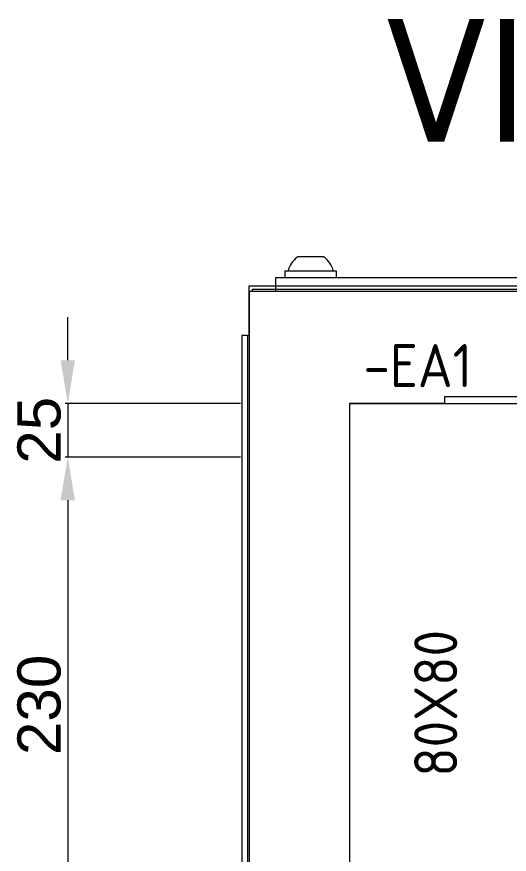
# Model space of a CAD drawing. Header units: millimetres. Extents: x 4137 to 6698, y 1400 to 3585.
# Drawn here: x 4136.6 to 4365, y 3196.5 to 3585.3 of the extents above; entities that cross this region are included whole.
import ezdxf
from ezdxf.enums import TextEntityAlignment as Align

# ---------------------------------------------------------------- set-up
doc = ezdxf.new("R2010")
doc.units = ezdxf.units.MM
for name, color, linetype in [('000-PI-ORMAR', 2, 'Continuous'), ('000-PI_TEXT', 7, 'Continuous'), ('002-PI-Kabelska kanalica', 150, 'Continuous')]:
    doc.layers.add(name, color=color, linetype=linetype)
doc.layers.add('0_1', color=7, linetype='Continuous', lineweight=0)
doc.styles.add('PI0', font='isocpeur.ttf', dxfattribs={"width": 0.9})
doc.styles.get("Standard").update_dxf_attribs({"font": 'arial.ttf'})
doc.styles.add('Tahoma', font='tahoma.ttf')

msp = doc.modelspace()

# ---------------------------------------------------------------- linework, layer by layer
at = {"layer": '000-PI-ORMAR', "color": 0, "linetype": 'ByBlock', "lineweight": 0}
for p, q in [((4278.95, 3473.78), (4266.95, 3473.78)), ((4284.95, 3467.18), (4260.95, 3467.18)), ((4260.95, 3467.18), (4260.95, 3464.28)), ((4284.95, 3464.28), (4284.95, 3467.18)), ((4256.7, 3457.78), (4256.7, 3464.28)), ((4256.7, 3464.28), (5024.2, 3464.28)), ((4244.45, 3460.28), (4256.7, 3460.28)), ((4244.45, 3437.14), (4244.45, 3460.28)), ((4244.46, 3457.78), (4244.46, 1473.28)), ((5036.46, 3457.78), (4244.46, 3457.78)), ((4245.95, 3457.78), (4245.95, 3458.78)), ((4245.95, 3458.78), (4256.7, 3458.78)), ((4256.7, 3460.28), (5024.2, 3460.28)), ((4256.7, 3458.78), (5024.2, 3458.78)), ((4240.95, 3437.28), (4240.95, 1486.28)), ((4243.67, 3437.28), (4240.95, 3437.28)), ((4244.46, 3437.14), (4243.67, 3437.28)), ((4243.67, 3437.28), (4243.67, 1486.28)), ((4334.95, 3408.78), (4334.95, 3405.78)), ((4945.95, 3408.78), (4334.95, 3408.78)), ((4334.95, 3405.78), (4290.95, 3405.78)), ((4290.95, 3405.78), (4290.95, 1515.78))]:
    msp.add_line(p, q, dxfattribs=at)
for centre, start, end in [((4273.34, 3464.58), 124.8208, 166.6054), ((4272.55, 3464.58), 13.3946, 55.1792)]:
    msp.add_arc(centre, 11.2, start, end, dxfattribs=at)
at = {"layer": '000-PI_TEXT', "color": 0, "linetype": 'ByBlock', "lineweight": 0, "ltscale": 0.25}
for p, q in [((4160.27, 3425.78), (4160.27, 3445.78)), ((4240.32, 3405.78), (4159.02, 3405.78)), ((4160.27, 3405.78), (4160.27, 3380.78)), ((4240.32, 3380.78), (4159.02, 3380.78)), ((4240.32, 3380.78), (4159.02, 3380.78)), ((4160.27, 3360.78), (4160.27, 3170.78)), ((4160.27, 3360.78), (4160.27, 3340.78))]:
    msp.add_line(p, q, dxfattribs=at)
at = {"layer": '000-PI_TEXT', "color": 0, "linetype": 'ByBlock', "ltscale": 0.25}
for points in [[(4156.93, 3425.78), (4163.6, 3425.78), (4160.27, 3405.78)], [(4156.93, 3360.78), (4163.6, 3360.78), (4160.27, 3380.78)], [(4156.93, 3360.78), (4163.6, 3360.78), (4160.27, 3380.78)]]:
    msp.add_solid(points, dxfattribs=at)
at = {"layer": '002-PI-Kabelska kanalica', "color": 0, "linetype": 'ByBlock', "lineweight": 0}
for q in [(4370.95, 3405.78), (4290.95, 1735.78)]:
    msp.add_line((4290.95, 3405.78), q, dxfattribs=at)

# ---------------------------------------------------------------- texts
at = {"color": 0, "linetype": 'ByBlock', "lineweight": 0, "style": 'PI0', "width": 0.9}
msp.add_text('-EA1', height=20, dxfattribs=at).set_placement((4322.64, 3423.33), align=Align.MIDDLE)
at = {"color": 0, "style": 'PI0', "width": 0.9}
msp.add_text('80X80', height=20, rotation=90, dxfattribs=at).set_placement((4340.95, 3232.48))
at = {"layer": '000-PI_TEXT', "color": 0, "linetype": 'ByBlock', "lineweight": 0, "ltscale": 0.25, "char_height": 20, "attachment_point": 5, "rotation": 90}
for s, insert in [('25', (4147.05, 3393.28)), ('230', (4147.05, 3265.78))]:
    msp.add_mtext(s, dxfattribs=dict(at, insert=insert))
at = {"layer": '0_1', "color": 0, "linetype": 'ByBlock', "lineweight": 0, "style": 'Tahoma'}
msp.add_text('VISTA DI FRONTE SENZA PORTE/   FRONT VIEW WITHOUT DOORS', height=57, dxfattribs=at).set_placement((5407.99, 3555.74), align=Align.MIDDLE_CENTER)

doc.saveas('drawing.dxf')
